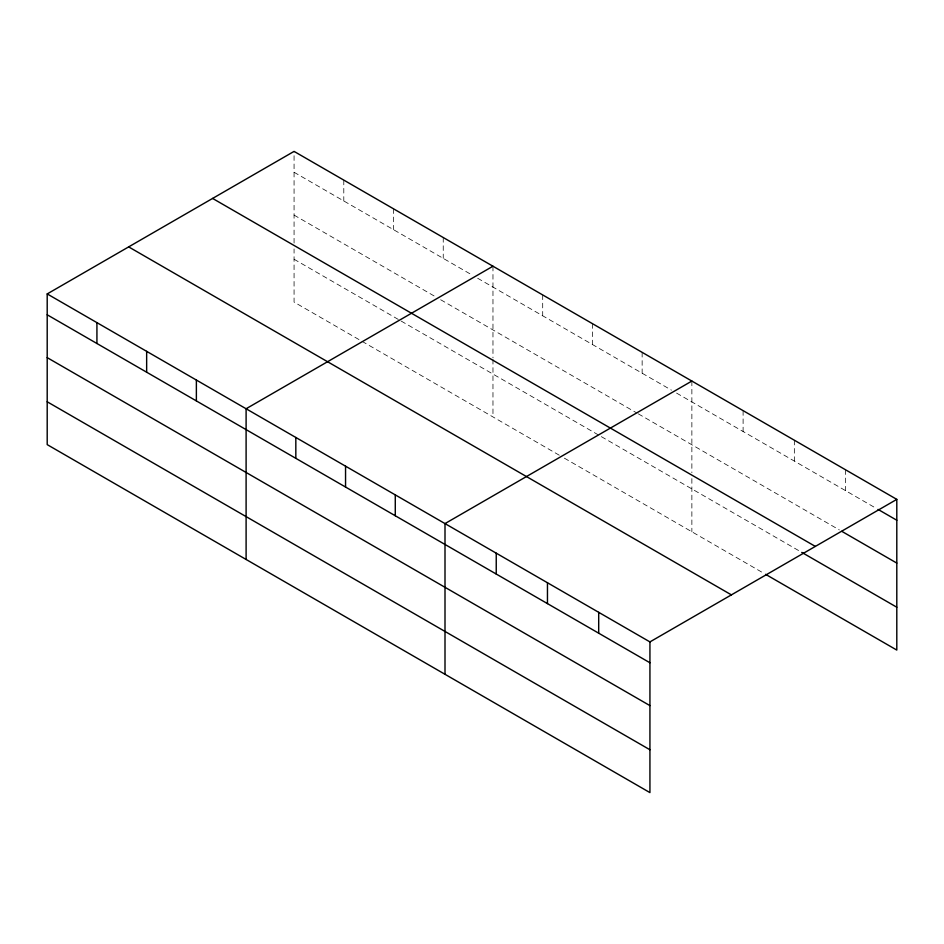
<?xml version="1.0" encoding="UTF-8"?>
<svg xmlns="http://www.w3.org/2000/svg" width="944" height="944" viewBox="0 0 944 944"><rect width="100%" height="100%" fill="white"/><g stroke="black" fill="none" stroke-linecap="round" stroke-linejoin="round"><path stroke-width="0.71" stroke-dasharray="4.72 3.54" d="M294.068 243.056L294.068 151.394M294.068 172.256L472.566 275.306M477.676 278.256L671.467 390.143M676.577 393.093L876.811 508.698M294.068 215.102L435.597 296.805M440.695 299.755L637.047 413.118M638.321 413.85L839.322 529.903M294.068 259.246L399.902 320.346M401.176 321.078L600.077 435.916M601.352 436.647L801.834 552.405M559.273 455.209L294.068 302.092L294.068 248.945M564.37 458.159L764.345 573.61M845.564 469.793L845.564 490.656M794.341 440.211L794.341 461.073M743.105 410.64L743.105 431.502M691.869 381.057L691.869 472.732M691.869 478.62L691.869 531.767M642.144 352.348L642.144 373.21M592.419 323.639L592.419 344.501M542.694 294.929L542.694 315.792M492.969 266.22L492.969 357.894M492.969 359.369L492.969 416.929M443.243 237.522L443.243 258.373M393.518 208.813L393.518 229.675M343.793 180.103L343.793 200.966"/><path stroke-width="1.42" d="M649.932 705.616L649.932 641.908L47.2 293.926L47.2 444.624L649.932 792.606L649.932 705.616L47.2 357.634M765.596 574.33L896.8 650.074L896.8 499.376L294.068 151.394L47.2 293.926M492.969 266.22L246.101 408.752L246.101 559.462M691.869 381.057L445.002 523.59L445.002 674.299M649.932 641.908L896.8 499.376M878.062 509.418L896.8 520.238M841.824 531.342L896.8 563.084M212.601 198.429L815.333 546.411M801.834 552.405L896.8 607.228M128.667 246.891L731.399 594.873M47.2 314.789L649.932 662.771M47.2 401.778L649.932 749.76M598.697 612.326L598.697 633.188M547.461 582.743L547.461 603.605M496.237 553.172L496.237 574.035M395.276 494.88L395.276 515.743M345.551 466.171L345.551 487.033M295.826 437.461L295.826 458.324M196.376 380.043L196.376 400.905M146.65 351.333L146.65 372.196M96.925 322.636L96.925 343.486"/></g></svg>
